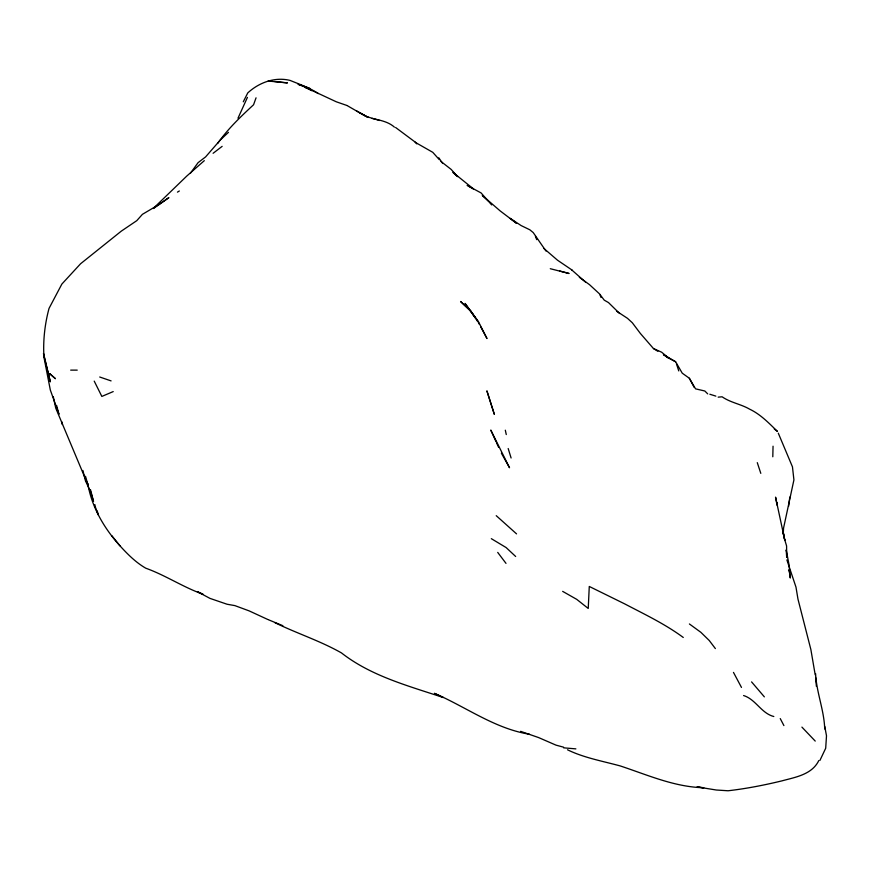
<?xml version="1.0" encoding="UTF-8"?>
<svg xmlns="http://www.w3.org/2000/svg" width="870" height="870" viewBox="0 0 870 870"><rect width="100%" height="100%" fill="white"/><g stroke="black" fill="none" stroke-linecap="round" stroke-linejoin="round"><path stroke-width="1.3" d="M824.716 728.984C824.151 710.094 816.397 692.237 815.592 673.565M772.799 456.783L773.049 446.201M783.217 534.343L783.565 528.068L793.918 479.903L792.461 466.853L778.291 433.173M788.579 506.373L789.829 497.042M256.052 97.821L253.561 104.759C240.62 116.765 227.592 129.13 217.609 143.539M237.978 118.222L247.428 97.396M818.779 760.597C811.906 774.681 795.354 777.193 781.815 780.901C764.088 785.186 746.21 788.688 728.07 790.765L716.293 790.014L697.033 786.893L703.786 787.741C674.435 787.045 647.584 774.942 620.212 765.926C602.584 761.109 583.9 757.803 567.512 749.788M819.932 760.423L825.695 748.243L826.5 735.813L824.749 726.341M243.285 101.801L247.765 92.916C259.021 82.552 274.855 76.647 290.058 80.41C299.639 84.314 309.611 87.75 318.268 93.569M190.432 173.228L198.045 162.701L205.581 156.926L220.393 139.896L228.473 132.327M153.337 208.398L186.833 176.012L204.319 160.656M213.106 153.294L222.144 146.356M153.446 208.528L168.889 197.62L158.699 204.711L142.419 214.325L136.786 220.654L121.267 231.159L80.595 263.74L61.868 284.066L49.046 308.371C44.783 324.097 42.913 341.062 43.978 357.374L50.319 389.999L58.975 414.283L56.572 405.387M177.447 192.129L179.34 190.987M113.22 391.587L101.844 396.426L94.221 381.114M718.152 397.144L722.111 396.796C730.506 402.679 740.859 404.05 749.668 409.183C760.608 414.381 768.841 423.081 777.399 431.357L774.267 428.975M70.688 370.12L77.223 370.131M575.875 748.874L563.629 747.83M268.134 81.03L287.459 82.911L274.431 81.465M304.369 87.207L310.133 88.599L298.084 84.423M372.077 118.396C379.788 120.201 388.335 121.648 394.425 127.14M550.286 268.71L569.1 273.495L559.801 271.016M529.493 734.236C494.671 728.614 466.146 706.995 434.424 693.336L443.221 697.522C408.15 685.788 371.153 676.12 341.475 652.924C320.062 640.777 296.811 633.404 274.876 622.648M563.575 747.178L555.984 745.133L538.552 737.553L520.63 731.344M379.581 120.506L365.9 116.395L347.076 105.542M709.855 394.251L715.858 396.122M99.713 377.004L111.088 380.897M299.4 84.716L307.969 87.685M346.956 105.487L336.288 101.79L304.804 87.109L311.841 90.698M202.721 594.134C183.037 587.152 165.474 575.255 145.758 568.197C135.818 562.455 127.651 554.277 119.995 545.849C104.15 528.351 91.644 506.971 87.783 483.557M268.069 619.603L282.848 625.693M202.884 594.112L197.381 591.676L210.007 598.397L227.07 604.237L234.856 605.607L249.114 610.87L267.666 619.429M773.811 716.521C761.228 713.291 755.834 699.371 743.578 695.532M616.776 311.297L627.466 318.311L632.305 322.748L640.363 333.449L653.457 348.533L661.657 352.209L668.834 358.19L675.62 361.746L682.243 373.176L689.334 378.243L695.554 388.846L704.83 391L707.712 393.882M571.731 269.907L585.673 282.239M468.354 186.06L481.099 192.944L491.68 204.939M359.701 112.741L368.358 117.483L356.526 110.892M467.103 185.397L473.508 188.953L452.944 172.369L456.598 175.838M562.662 591.372L576.723 599.354L588.24 608.456L589.273 586.456L624.584 603.834C644.539 614.285 665.104 624.029 683.276 637.471M675.62 361.746L663.408 354.623L668.834 358.19L665.539 356.113M491.322 538.671L506.101 547.545L515.66 556.485M653.457 348.533L657.85 351.295M572.047 270.059L557.507 260.195L543.913 248.472M395.589 127.477L416.317 142.941L432.76 152.315L439.328 159.667M579.344 277.291L589.512 284.664L599.604 293.973L604.226 300.139L608.489 302.575L619.625 313.515M689.41 623.975L700.861 632.316L709.257 640.516L715.379 648.596M441.014 161.494L451.171 169.422L457.62 176.664M516.476 223.275L510.201 218.359L521.152 225.58L529.797 229.767L533.201 232.551L546.001 251.06M516.552 223.318L500.174 210.921L482.306 195.435L488.222 200.85M496.226 515.671L516.541 533.875M801.922 727.113L815.233 741.088M415.099 142.071L416.763 143.865M764.36 696.87L751.582 681.906M111.806 535.692L119.995 545.849M497.716 552.406L505.992 563.368M474.998 317.506L465.037 303.402L478.293 321.356L486.993 338.56L480.74 326.881M438.795 157.796L442.71 163.462M476.521 319.681L477.663 321.367M477.51 321.117L470.909 311.297L460.6 301.52L470.909 311.297L475.825 318.627M689.334 378.243L694.195 387.411M733.475 672.401L741.479 687.43M478.239 322.204L479.49 324.543M780.249 718.587L783.903 725.58M496.4 442.547L498.608 447.278M501.37 453.183L509.526 467.766L490.778 430.052L495.889 441.384M600.093 295.158L601.072 297.529M535.431 236.401L536.725 239.642M95.308 506.895L98.223 514.855L97.299 511.049M786.893 559.932L795.985 587.141L797.975 599.136L810.873 649.542L815.201 674.826M757.281 462.644L760.804 473.356M788.535 569.948L789.362 572.449M676.447 363.79L678.752 370.924M508.178 448.528L511.103 458.001M85.488 476.271L88.055 485.112L55.745 408.106L53.255 396.6M90.523 489.777L93.514 501.381L90.763 492.083L85.467 480.838L82.9 470.485M505.318 430.193L506.275 434.554M61.89 421.863L62.433 424.527L62.227 423.309M94.873 504.622L95.352 507.145M789.547 573.569L790.286 578.028L789.068 564.945L786.197 549.873L786.687 557.355L786.589 545.958L784.283 538.247L782.859 530.243L784.805 540.27L775.551 497.14L777.051 505.1L776.899 502.555M815.625 677.447L816.397 686.365M55.365 378.624L49.688 373.665L55.365 378.624M494.312 414.25L486.961 391.054L494.312 414.25M50.297 381.658L43.5 353.622L50.297 381.658"/></g></svg>
